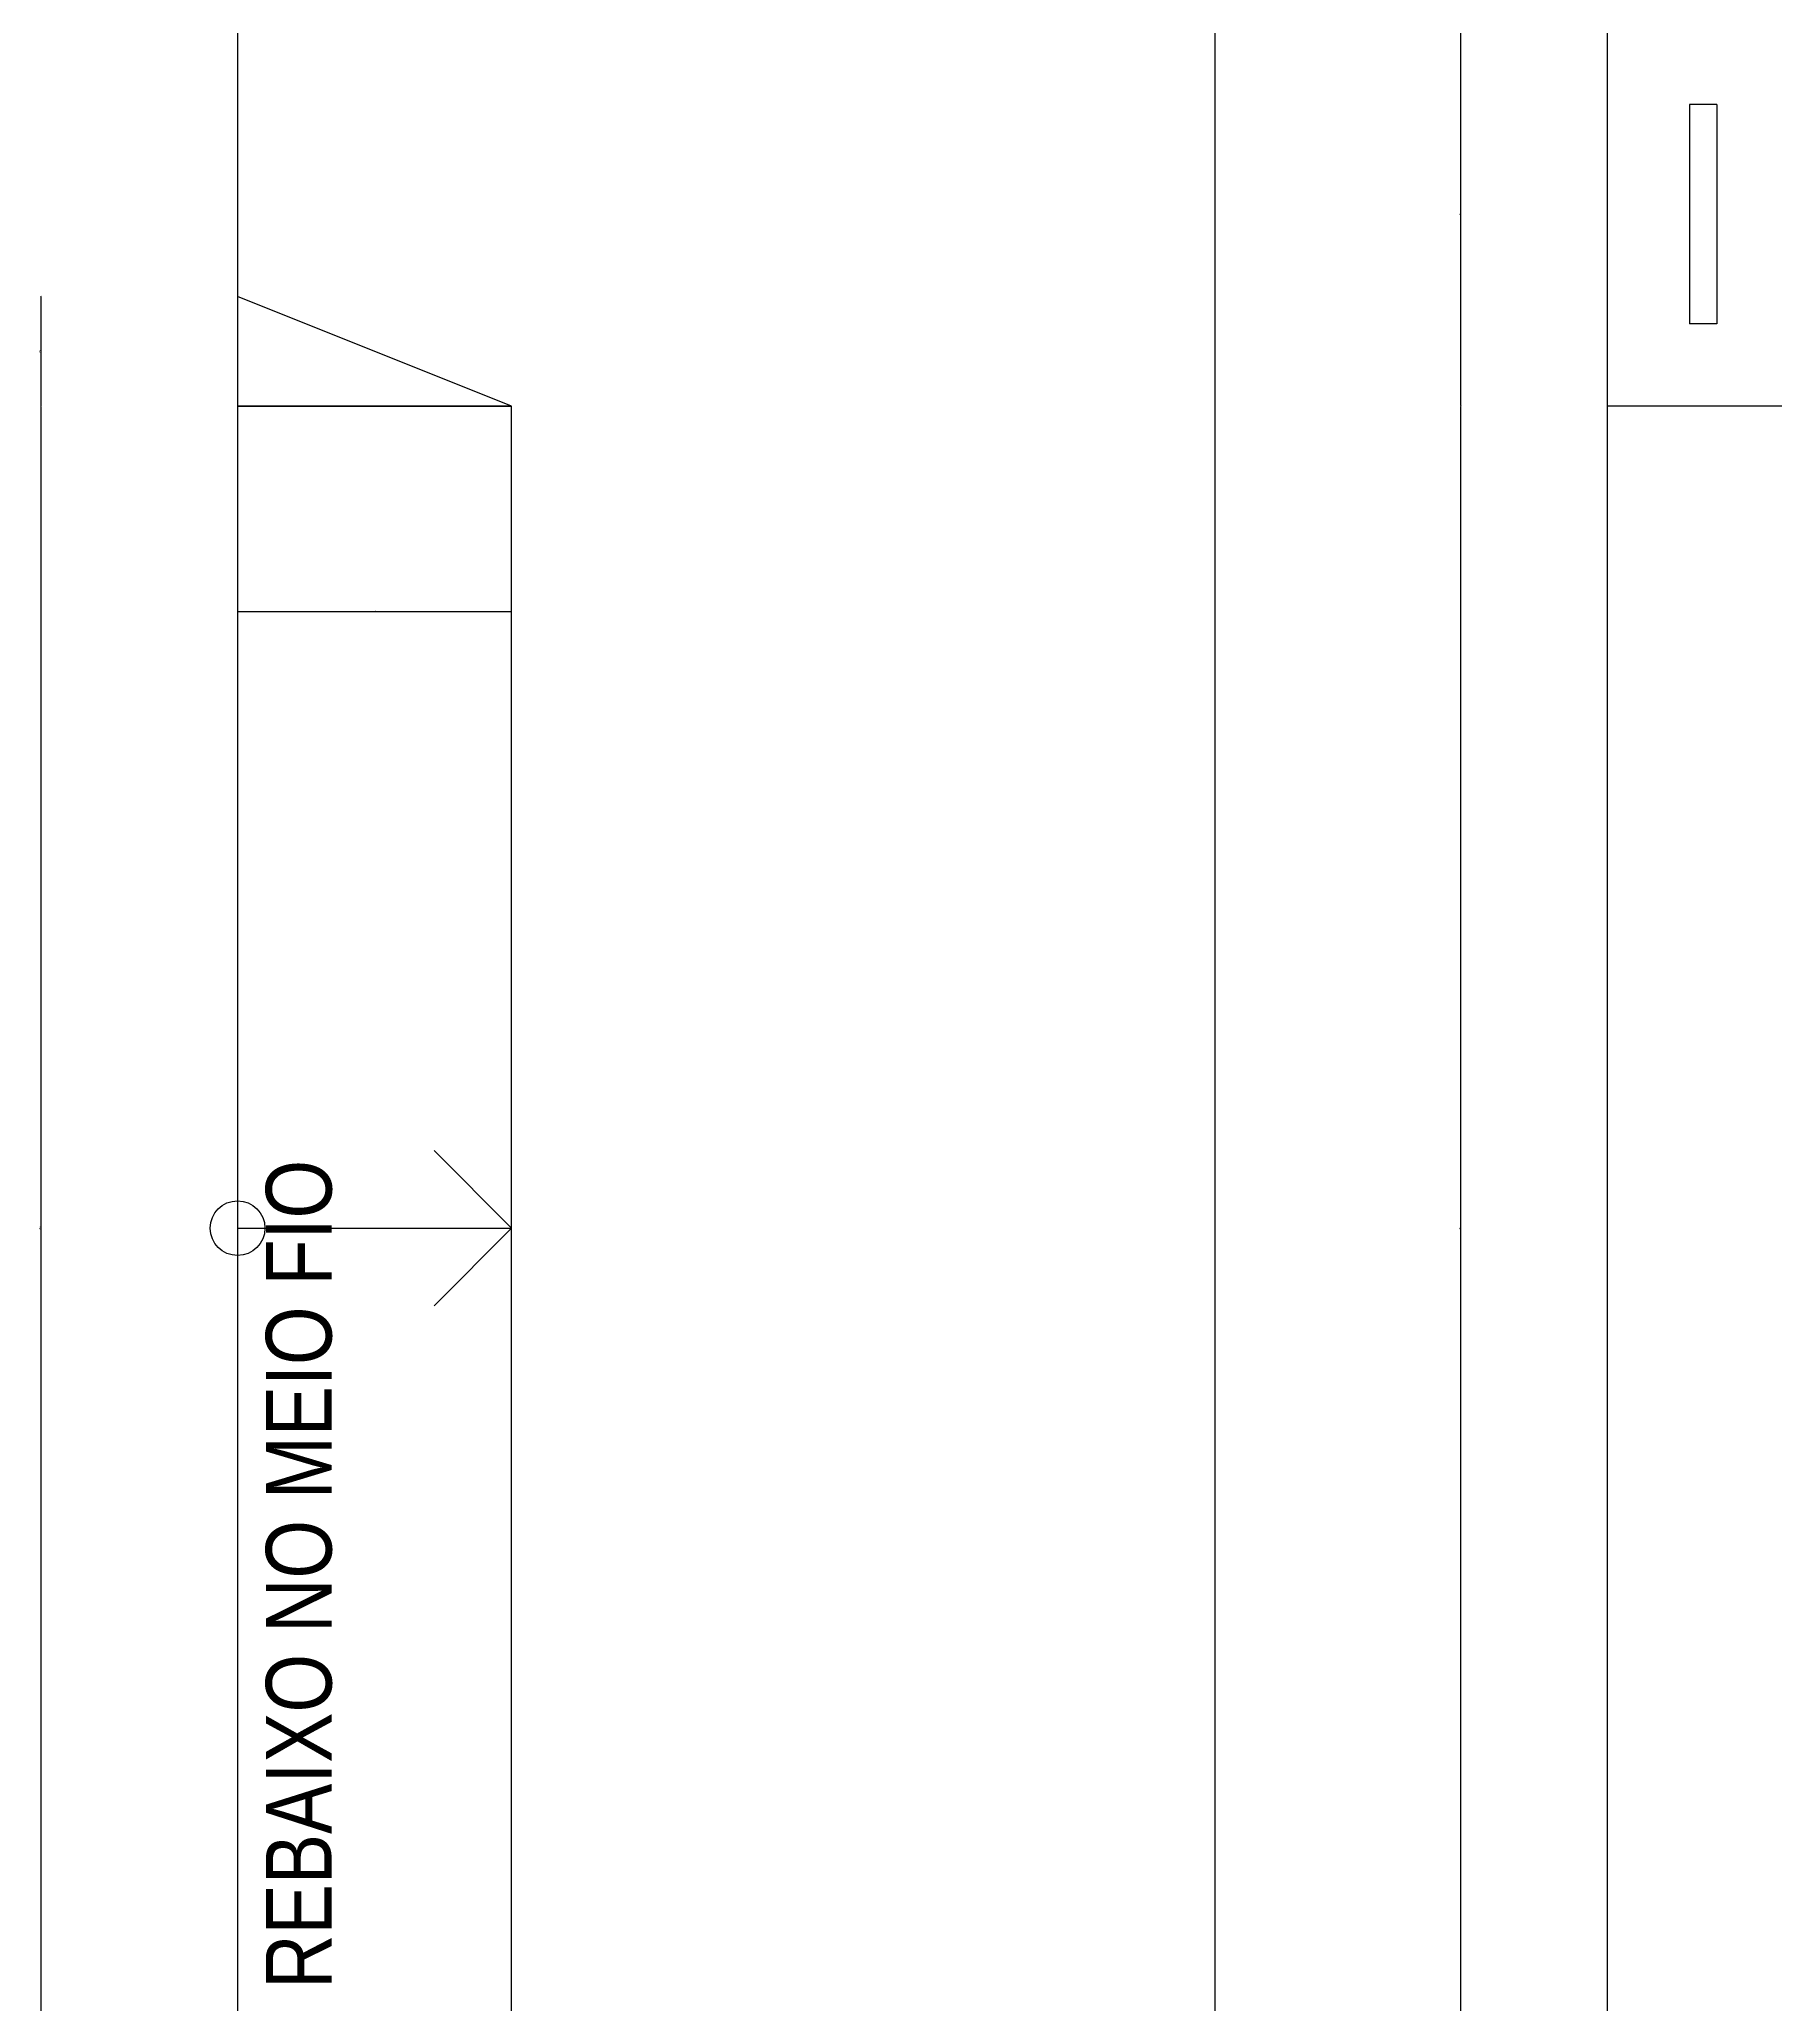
# Model space of a CAD drawing. Header units: millimetres. Extents: x -6300 to 1991, y -4770 to 4545.
# Drawn here: x -3005.9 to -2689, y -2558.1 to -2199.5 of the extents above; entities that cross this region are included whole.
import ezdxf

# ---------------------------------------------------------------- set-up
doc = ezdxf.new("R2010")
doc.units = ezdxf.units.MM
doc.header["$LTSCALE"] = 20
doc.header["$MEASUREMENT"] = 0
doc.linetypes.add('CONTINU', pattern=[0])
doc.layers.get('DEFPOINTS').update_dxf_attribs({"linetype": 'CONTINUOUS'})
doc.layers.add('E-Pen-C', color=4, linetype='CONTINUOUS', lineweight=15)
doc.layers.add('E-Pen-G', color=3, linetype='CONTINUOUS', lineweight=30)
doc.layers.add('HIDROSSANITÁRIO', color=8, linetype='CONTINUOUS')
doc.styles.add('F2', font='ARIALN.TTF')
doc.dimstyles.new('DIMENSION-1', dxfattribs={"dimtxt": 0.145, "dimasz": 0.07, "dimexe": 1, "dimexo": 0, "dimgap": 0.12, "dimtad": 1, "dimzin": 7, "dimdsep": 46, "dimtxsty": 'F2', "dimblk1": 'TRACO', "dimblk2": 'TRACO', "dimsah": 1, "dimcen": 1, "dimse1": 1, "dimse2": 1, "dimclrd": 4, "dimclre": 256, "dimclrt": 4, "dimadec": 8, "dimazin": 0, "dimtfac": 1, "dimtix": 1, "dimtmove": 2, "dimatfit": 3, "dimldrblk": 'TRACO', "dimfxl": 1, "dimtolj": 1, "dimtzin": 0, "dimarcsym": 0})

# ---------------------------------------------------------------- blocks, each defined once
blk = doc.blocks.new('TRACO')
at = {"layer": 'E-Pen-C'}
for p, q in [((-1, 0), (1, 0)), ((0, 1), (0, -1))]:
    blk.add_line(p, q, dxfattribs=at)
at = {"layer": 'E-Pen-G'}
blk.add_line((-0.4, -0.4), (0.4, 0.4), dxfattribs=at)
blk = doc.blocks.new('*D1227')
at = {"layer": 'DEFPOINTS', "color": 0}
for p in [(-2969.71, -2246.4), (-3005.61, -2266.4), (-2969.71, -2266.4)]:
    blk.add_point(p, dxfattribs=at)
at = {"layer": 'HIDROSSANITÁRIO', "color": 4, "lineweight": -2}
blk.add_line((-3005.61, -2246.47), (-3005.61, -2266.33), dxfattribs=at)
at = {"layer": 'HIDROSSANITÁRIO', "color": 4, "lineweight": -2, "xscale": 0.07, "yscale": 0.07, "zscale": 0.07}
for p, rotation in [((-3005.61, -2246.4), 90), ((-3005.61, -2266.4), 270)]:
    blk.add_blockref('TRACO', p, dxfattribs=dict(at, rotation=rotation))
at = {"layer": 'HIDROSSANITÁRIO', "color": 4, "insert": (-3005.8, -2256.4), "char_height": 0.14, "attachment_point": 5, "rotation": 90, "style": 'F2'}
blk.add_mtext('\\A1;20.00', dxfattribs=at)
blk = doc.blocks.new('*D1228')
at = {"layer": 'DEFPOINTS', "color": 0}
for p in [(-2969.71, -2266.4), (-3005.61, -2566.4), (-2969.71, -2566.4)]:
    blk.add_point(p, dxfattribs=at)
at = {"layer": 'HIDROSSANITÁRIO', "color": 4, "lineweight": -2}
blk.add_line((-3005.61, -2266.47), (-3005.61, -2566.33), dxfattribs=at)
at = {"layer": 'HIDROSSANITÁRIO', "color": 4, "lineweight": -2, "xscale": 0.07, "yscale": 0.07, "zscale": 0.07}
for p, rotation in [((-3005.61, -2266.4), 90), ((-3005.61, -2566.4), 270)]:
    blk.add_blockref('TRACO', p, dxfattribs=dict(at, rotation=rotation))
at = {"layer": 'HIDROSSANITÁRIO', "color": 4, "insert": (-3005.8, -2416.4), "char_height": 0.14, "attachment_point": 5, "rotation": 90, "style": 'F2'}
blk.add_mtext('\\A1;300.00', dxfattribs=at)
blk = doc.blocks.new('*D1230')
at = {"layer": 'DEFPOINTS', "color": 0}
for p in [(-2969.71, -2266.4), (-2919.71, -2266.4), (-2919.71, -2303.87)]:
    blk.add_point(p, dxfattribs=at)
at = {"layer": 'HIDROSSANITÁRIO', "color": 4, "lineweight": -2}
blk.add_line((-2969.64, -2303.87), (-2919.78, -2303.87), dxfattribs=at)
at = {"layer": 'HIDROSSANITÁRIO', "color": 4, "lineweight": -2, "xscale": 0.07, "yscale": 0.07, "zscale": 0.07, "rotation": 180}
blk.add_blockref('TRACO', (-2969.71, -2303.87), dxfattribs=at)
at = {"layer": 'HIDROSSANITÁRIO', "color": 4, "lineweight": -2, "xscale": 0.07, "yscale": 0.07, "zscale": 0.07}
blk.add_blockref('TRACO', (-2919.71, -2303.87), dxfattribs=at)
at = {"layer": 'HIDROSSANITÁRIO', "color": 4, "insert": (-2944.71, -2303.68), "char_height": 0.14, "attachment_point": 5, "style": 'F2'}
blk.add_mtext('\\A1;50.00', dxfattribs=at)
blk = doc.blocks.new('*D1172')
at = {"layer": 'DEFPOINTS', "color": 0, "linetype": 'Continuous'}
for p in [(-2746.43, -2266.4), (-2719.71, -2266.4, -103.95), (-2692.21, -2566.4, -132.68)]:
    blk.add_point(p, dxfattribs=at)
at = {"layer": 'HIDROSSANITÁRIO', "color": 4, "linetype": 'Continuous', "lineweight": -2}
blk.add_line((-2746.43, -2566.33), (-2746.43, -2266.47), dxfattribs=at)
at = {"layer": 'HIDROSSANITÁRIO', "color": 4, "linetype": 'Continuous', "lineweight": -2, "xscale": 0.07, "yscale": 0.07, "zscale": 0.07}
for p, rotation in [((-2746.43, -2266.4), 90), ((-2746.43, -2566.4), 270)]:
    blk.add_blockref('TRACO', p, dxfattribs=dict(at, rotation=rotation))
at = {"layer": 'HIDROSSANITÁRIO', "color": 4, "linetype": 'Continuous', "insert": (-2746.63, -2416.4), "char_height": 0.145, "attachment_point": 5, "rotation": 90, "style": 'F2'}
blk.add_mtext('\\A1;300.00', dxfattribs=at)
blk = doc.blocks.new('*D1173')
at = {"layer": 'DEFPOINTS', "color": 0, "linetype": 'Continuous'}
for p in [(-2746.43, -2196.4), (-2719.71, -2196.4, -103.95), (-2719.71, -2266.4, -103.95)]:
    blk.add_point(p, dxfattribs=at)
at = {"layer": 'HIDROSSANITÁRIO', "color": 4, "linetype": 'Continuous', "lineweight": -2}
blk.add_line((-2746.43, -2266.33), (-2746.43, -2196.47), dxfattribs=at)
at = {"layer": 'HIDROSSANITÁRIO', "color": 4, "linetype": 'Continuous', "lineweight": -2, "xscale": 0.07, "yscale": 0.07, "zscale": 0.07}
for p, rotation in [((-2746.43, -2196.4), 90), ((-2746.43, -2266.4), 270)]:
    blk.add_blockref('TRACO', p, dxfattribs=dict(at, rotation=rotation))
at = {"layer": 'HIDROSSANITÁRIO', "color": 4, "linetype": 'Continuous', "insert": (-2746.63, -2231.4), "char_height": 0.145, "attachment_point": 5, "rotation": 90, "style": 'F2'}
blk.add_mtext('\\A1;70.00', dxfattribs=at)
blk = doc.blocks.new('*D1176')
at = {"layer": 'DEFPOINTS', "color": 0, "linetype": 'Continuous'}
for p in [(-2719.71, -1712.17, -182.96), (-2791.36, -3812.17), (-2719.71, -3812.17, -182.96)]:
    blk.add_point(p, dxfattribs=at)
at = {"layer": 'HIDROSSANITÁRIO', "color": 4, "linetype": 'Continuous', "lineweight": -2}
blk.add_line((-2791.36, -1712.24), (-2791.36, -3812.1), dxfattribs=at)
at = {"layer": 'HIDROSSANITÁRIO', "color": 4, "linetype": 'Continuous', "lineweight": -2, "xscale": 0.07, "yscale": 0.07, "zscale": 0.07}
for p, rotation in [((-2791.36, -1712.17), 90), ((-2791.36, -3812.17), 270)]:
    blk.add_blockref('TRACO', p, dxfattribs=dict(at, rotation=rotation))
at = {"layer": 'HIDROSSANITÁRIO', "color": 4, "linetype": 'Continuous', "insert": (-2791.55, -2762.17), "char_height": 0.145, "attachment_point": 5, "rotation": 90, "style": 'F2'}
blk.add_mtext('\\A1;2100.00', dxfattribs=at)

msp = doc.modelspace()

# ---------------------------------------------------------------- linework, layer by layer
at = {"layer": 'HIDROSSANITÁRIO', "color": 8, "linetype": 'Continuous'}
for p, q in [((-2969.708, -1712.168), (-2969.708, -3812.168)), ((-2719.708, -2196.398, 30.431), (-2719.708, -2266.398, 30.431)), ((-2704.708, -2211.398, 30.431), (-2704.708, -2251.398, 30.431)), ((-2699.708, -2211.398, 79.007), (-2704.708, -2211.398, 79.007)), ((-2699.708, -2211.398, -18.145), (-2699.708, -2251.398, -18.145)), ((-2699.708, -2211.398, 30.431), (-2699.708, -2251.398, 30.431)), ((-2699.708, -2211.398, 30.431), (-2699.708, -2251.398, 30.431)), ((-2699.708, -2251.398, 30.431), (-2704.708, -2251.398, 50.276)), ((-2699.708, -2251.398, 79.007), (-2704.708, -2251.398, 79.007)), ((-2684.708, -2266.398, 50.276), (-2719.708, -2266.398, 79.007)), ((-2719.708, -2266.398, -18.145), (-2719.708, -3259.763, 52.365))]:
    msp.add_line(p, q, dxfattribs=at)
at = {"layer": 'HIDROSSANITÁRIO', "color": 8}
for q in [(-2933.85, -2402.256), (-2933.85, -2430.54)]:
    msp.add_line((-2919.708, -2416.398), q, dxfattribs=at)
at = {"layer": 'HIDROSSANITÁRIO', "color": 8, "linetype": 'CONTINU'}
msp.add_line((-2969.708, -2416.398, -23.457), (-2919.708, -2416.398), dxfattribs=at)
at = {"layer": 'HIDROSSANITÁRIO', "color": 8, "linetype": 'Continuous'}
msp.add_lwpolyline([(-2969.708, -2586.398), (-2919.708, -2566.398), (-2969.708, -2566.398), (-2919.708, -2566.398), (-2919.708, -2266.398), (-2969.708, -2266.398), (-2919.708, -2266.398), (-2969.708, -2246.398)], dxfattribs=at)
at = {"layer": 'HIDROSSANITÁRIO', "color": 8}
msp.add_circle((-2969.708, -2416.398, -23.457), 4.989, dxfattribs=at)

# ---------------------------------------------------------------- texts
at = {"layer": 'HIDROSSANITÁRIO', "color": 8, "style": 'F2'}
msp.add_text('REBAIXO NO MEIO FIO', height=12, rotation=90, dxfattribs=at).set_placement((-2952.54, -2555.183))

# ---------------------------------------------------------------- dimensions: what is measured, and where the dimension line sits
at = {"layer": 'HIDROSSANITÁRIO', "color": 8, "linetype": 'Continuous'}
for base, p1, p2, picture, middle in [((-2791.358, -3812.168, 182.961), (-2719.708, -1712.168), (-2719.708, -3812.168), '*D1176', (-2791.552, -2762.168, 182.961)), ((-2746.433, -2196.398, 182.961), (-2719.708, -2266.398, 79.007), (-2719.708, -2196.398, 79.007), '*D1173', (-2746.627, -2231.398, 182.961)), ((-2746.433, -2266.398, 182.961), (-2692.208, -2566.398, 50.276), (-2719.708, -2266.398, 79.007), '*D1172', (-2746.627, -2416.398, 182.961))]:
    dim = msp.add_linear_dim(base=base, p1=p1, p2=p2, angle=90, dimstyle='DIMENSION-1', override={"dimfxl": 0.06}, dxfattribs=at)
    dim.commit()
    dim.dimension.update_dxf_attribs({"geometry": picture, "text_midpoint": middle})
at = {"layer": 'HIDROSSANITÁRIO', "color": 8}
for base, p1, p2, picture, middle in [((-3005.613, -2266.398), (-2969.708, -2246.398), (-2969.708, -2266.398), '*D1227', (-3005.804, -2256.398)), ((-3005.613, -2566.398), (-2969.708, -2266.398), (-2969.708, -2566.398), '*D1228', (-3005.804, -2416.398))]:
    dim = msp.add_linear_dim(base=base, p1=p1, p2=p2, angle=270, dimstyle='DIMENSION-1', override={"dimtxt": 0.14, "dimfxl": 0.5, "dimfxlon": 1}, dxfattribs=at)
    dim.commit()
    dim.dimension.update_dxf_attribs({"geometry": picture, "text_midpoint": middle})
dim = msp.add_linear_dim(base=(-2919.708, -2303.873), p1=(-2969.708, -2266.398), p2=(-2919.708, -2266.398), dimstyle='DIMENSION-1', override={"dimtxt": 0.14, "dimfxl": 0.5, "dimfxlon": 1}, dxfattribs=at)
dim.commit()
dim.dimension.update_dxf_attribs({"geometry": '*D1230', "text_midpoint": (-2944.708, -2303.682)})

doc.saveas('drawing.dxf')
